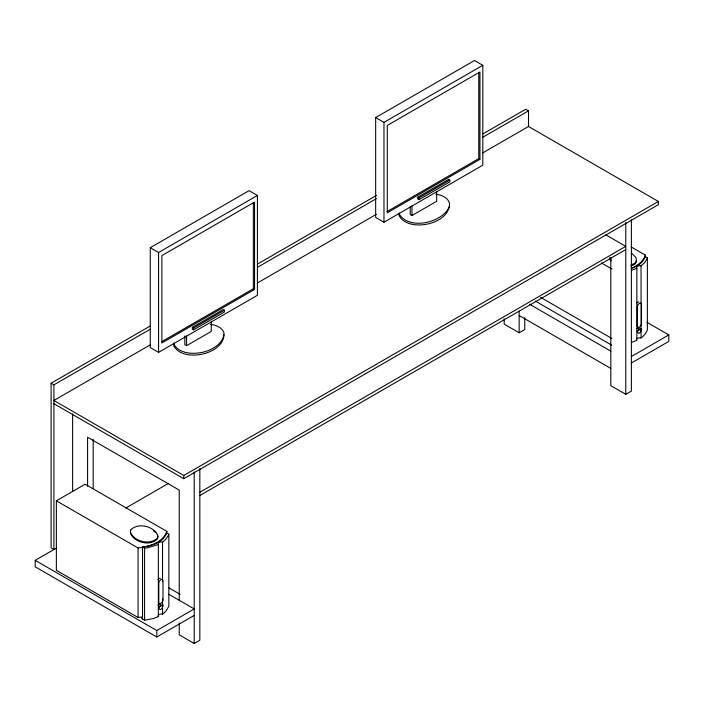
<?xml version="1.0" encoding="UTF-8"?>
<svg xmlns="http://www.w3.org/2000/svg" width="704" height="704" viewBox="0 0 704 704"><rect width="100%" height="100%" fill="white"/><g stroke="black" fill="none" stroke-linecap="round" stroke-linejoin="round"><path stroke-width="1.06" d="M636.442 260.542L636.117 262.478L634.876 264.15L630.951 265.998M158.805 607.332C167.191 598.743 160.442 615.296 158.805 607.332L162.994 604.912M637.322 331.056C646.008 322.502 638.792 338.888 637.322 331.056L641.511 328.636M142.534 619.08L142.534 546.99C151.826 545.838 163.011 542.538 166.786 532.99L168.846 534.178L168.089 535.946L165.801 539.229L162.527 542.115C160.934 541.605 157.274 542.159 158.338 544.526L158.338 616.625L153.34 618.517L144.593 620.268L141.715 618.614L141.715 616.994L138.054 617.478L56.364 570.319L56.364 500.817L85.122 484.211L166.813 531.37C163.803 540.162 154.484 544.597 146.045 546.603M631.083 246.875L645.33 255.103C643.21 261.58 637.208 265.866 631.101 268.268M632.394 268.083C637.833 266.024 643.271 262.416 645.304 256.714L647.363 257.902L646.606 259.67L644.318 262.953L641.045 265.839C639.452 265.338 635.8 265.892 636.856 268.259L636.856 340.349L631.858 342.241M449.425 206.518C442.71 222.79 408.954 230.657 399.203 213.99M636.821 338.853L638.44 337.911L641.045 337.938L642.805 336.547L645.594 333.45L647.363 330L647.363 257.902M158.338 616.625C157.274 614.258 160.934 613.694 162.527 614.205L165.801 611.318L168.846 606.267L168.846 534.178M158.039 605.132L160.556 603.768M636.812 328.689L638.871 327.562M150.26 247.702L249.093 190.643L257.409 195.439L257.409 295.302L158.576 352.361L150.26 347.556L150.26 247.702L158.576 252.507L257.409 195.439M375.663 117.568L474.496 60.509L482.812 65.305L482.812 165.167L383.979 222.226L375.663 217.422L375.663 117.568L383.979 122.373L482.812 65.305M149.97 329.393L53.909 384.85L53.909 549.534L51.102 547.906L51.102 383.231L150.014 326.128M257.488 264.079L376.376 195.439M482.891 133.936L525.694 109.234L528.502 110.854L528.502 126.482L658.363 201.458L658.363 204.697L183.77 478.702L53.909 403.726M257.435 267.344L376.323 198.704M482.847 137.21L528.502 110.854M149.97 345.022L53.909 400.479L183.77 475.464L658.363 201.458M257.435 282.973L376.323 214.333M482.847 152.838L528.502 126.482M161.638 341.73L253.352 288.781L254.54 289.467L254.54 202.092L161.885 255.587L161.885 342.962L254.54 289.467M387.042 211.596L478.755 158.646L479.943 159.333L479.943 71.958L387.288 125.453L387.288 212.828L479.943 159.333M192.333 327.378L223.221 309.549L224.409 310.235L224.409 312.013L193.521 329.842L192.333 329.164L192.333 327.378L193.521 328.064L224.409 310.235M417.736 197.243L448.624 179.414L449.812 180.101L449.812 181.878L418.924 199.707L417.736 199.021L417.736 197.243L418.924 197.93L449.812 180.101M184.826 335.958L184.826 344.678L186.551 345.682L211.262 331.417L211.262 321.675M410.23 206.914L410.23 214.544L411.954 215.547L436.665 201.282L436.665 191.541M194.207 615.41L156.798 637.014L35.2 566.808L35.2 560.331L56.716 547.906M125.77 508.042L168.555 483.34M199.822 492.29L625.777 246.365L605.818 234.846M199.822 495.528L625.777 249.603M504.178 318.727L504.178 324.13L519.147 332.772L524.762 329.525L524.762 317.645M35.2 560.331L156.798 630.529L194.207 608.934L168.846 594.29M631.382 356.532L668.8 334.928L668.8 341.405L631.382 363.009M179.238 622.97L179.238 634.85L194.207 643.491L199.822 640.253L199.822 468.521M610.808 257.321L610.808 385.686L625.777 394.328L631.382 391.09L631.382 219.49M636.856 268.259L631.858 270.151M158.338 544.526L147.655 547.738L144.593 548.178L142.534 546.99M630.951 265.021L634.876 263.173L636.117 261.501L636.442 259.565L635.835 257.506L632.016 253.537M145.218 546.814L138.054 547.976L56.364 500.817M435.882 194.251C441.32 194.876 447.489 197.234 449.416 202.831C451.158 224.074 408.61 233.218 399.203 215.776L399.194 213.013M210.478 324.386C215.917 325.01 222.094 327.369 224.013 332.966C223.397 352.73 183.04 361.214 173.8 344.124M601.374 262.935L611.82 268.963M646.95 322.318L668.8 334.928M637.613 328.178L639.487 329.261M540.584 297.334L611.82 338.466M535.154 300.969L611.697 345.162M529.54 304.207L610.808 351.129M519.147 315.489L610.808 368.412M51.102 383.231L53.909 384.85M168.793 587.778L180.127 594.326M159.095 604.454L160.961 605.528M153.498 530.781L155.804 532.69M609.488 257.787L611.002 259.846M609.488 258.764L611.002 260.814M157.309 534.741L157.925 536.809L157.599 538.745C150.63 546.647 133.839 542.705 130.354 532.963M224.013 334.752C223.397 354.517 183.04 363 173.8 345.91L173.791 343.147M645.33 255.103L645.33 257.277M641.045 265.839L641.045 337.938M625.777 222.605L625.777 394.328M519.147 311.168L519.147 332.772M478.755 72.362L478.755 158.646M418.924 197.93L418.924 199.707M411.954 205.806L411.954 215.547M383.979 122.373L383.979 222.226M253.352 202.497L253.352 288.781M194.207 471.891L194.207 643.491M193.521 328.064L193.521 329.842M186.551 335.94L186.551 345.682M183.77 475.464L183.77 478.702M179.238 600.292L179.238 490.125L87.578 437.202L87.578 486.288M166.813 531.37L166.813 533.544M162.527 542.115L162.527 581.434M162.527 598.91L162.527 614.205M158.576 252.507L158.576 352.361M156.798 630.529L156.798 637.014M144.593 548.178L144.593 620.268M138.054 547.976L138.054 617.478M93.192 439.419L93.192 488.506M72.618 413.75L72.618 491.586M157.986 579.489A2.957 1.707 -60 0 1 160.301 578.318M636.75 302.931A2.957 1.707 -60 0 1 638.827 302.051M130.68 530.059L130.354 531.995C133.839 541.728 150.63 545.679 157.599 537.777L157.925 535.841C154.44 526.099 137.65 522.157 130.68 530.059M641.511 323.69L641.511 304.577A2.957 1.707 -60 0 0 639.417 303.371A2.957 1.707 -60 0 0 637.322 306.997L637.322 325.794A2.992 1.725 -60 0 0 639.276 327.078A2.992 1.725 -60 0 0 641.511 323.69M162.994 599.966L162.994 580.844A2.957 1.707 -60 0 0 160.899 579.638A2.957 1.707 -60 0 0 158.805 583.264L158.805 602.061A2.992 1.725 -60 0 0 160.75 603.354A2.992 1.725 -60 0 0 162.994 599.966"/></g></svg>
